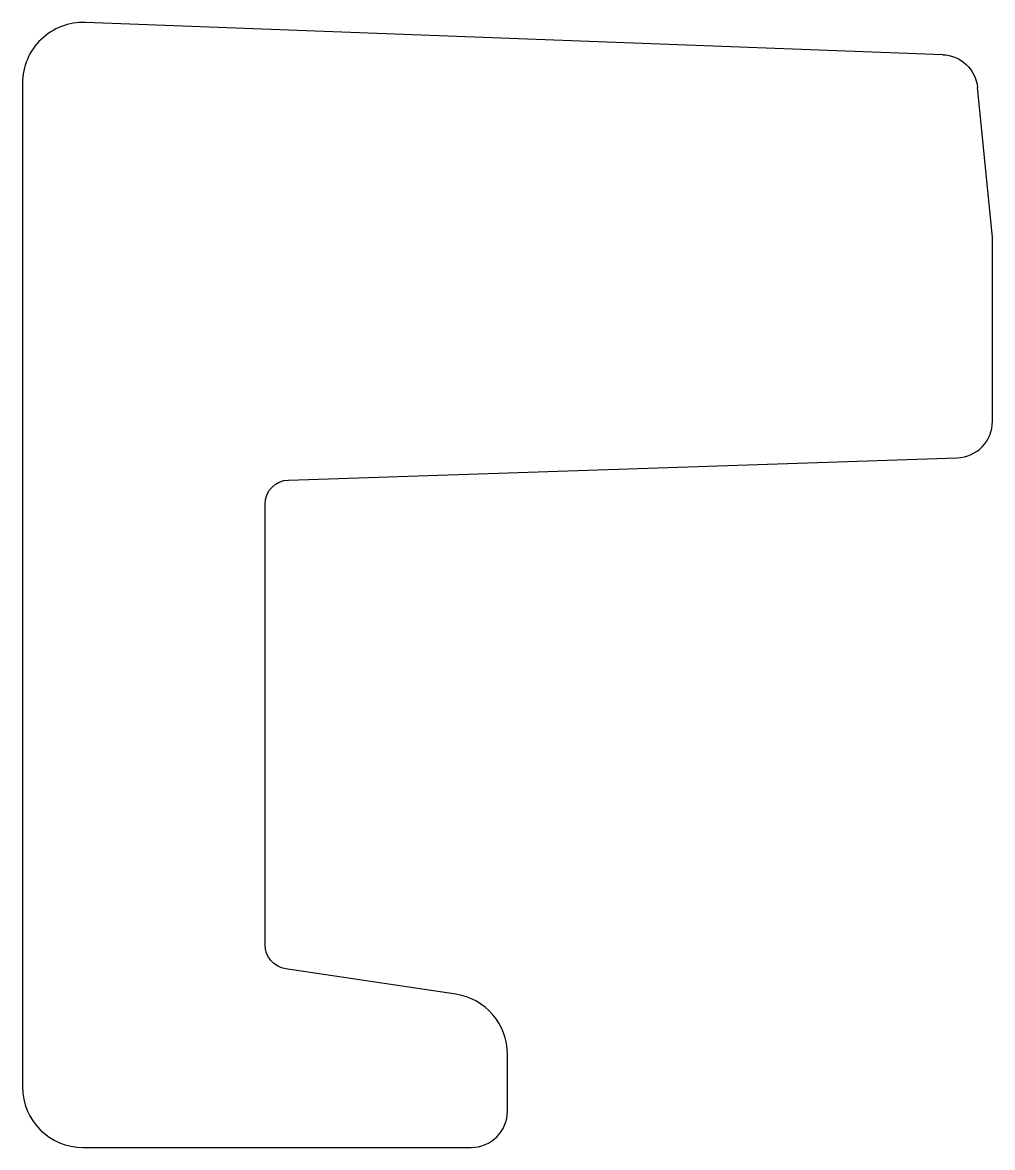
# Model space of a CAD drawing. Header units: metres. Extents: x 0 to 0.08, y -0.035 to 0.0578.
import ezdxf

# ---------------------------------------------------------------- set-up
doc = ezdxf.new("R2010")
doc.units = ezdxf.units.M
doc.header["$MEASUREMENT"] = 0

msp = doc.modelspace()

# ---------------------------------------------------------------- linework, layer by layer
for p, q in [((0.07589140482272579, 0.05515402045744341), (0.005186101269688879, 0.05780546994209326)), ((2.241273191248183e-06, 0.05299634994268454), (-1.268732580865617e-06, -0.03000000004768335)), ((0.07999873126741913, 0.04010827995538748), (0.07876409538612461, 0.05245463876833382)), ((0.07999873126741913, 0.02490166993141211), (0.07999873126741913, 0.04010827995538748)), ((0.02193210126903323, 0.02006444997787512), (0.0770986712693837, 0.02190332998037375)), ((0.01999873126741913, -0.01827762006521189), (0.01999873126741913, 0.01806555993557013)), ((0.0357404312684801, -0.02236126004457438), (0.0217020512714651, -0.02025550006628)), ((0.03999873126741914, -0.03200000004768335), (0.03999873126741914, -0.02730594002008402)), ((0.004998731267419135, -0.03500000004768335), (0.01999873126741913, -0.03500000004768335)), ((0.01999873126741913, -0.03500000004768335), (0.03699873126741914, -0.03500000004768335))]:
    msp.add_line(p, q)
for centre, radius, start, end in [((0.004998731267419135, 0.05280898196697272), 0.005000000000000001, 87.85237500000001, 180), ((0.07699873126741914, 0.02490166617631949), 0.003, 271.9091527777778, 5.088887490341627e-14), ((0.03499873126741913, -0.02730593972206079), 0.005000000000000002, 5.088887490341627e-14, 81.4692694444445), ((0.004998731267419135, -0.03000000004768335), 0.005, 180, 270), ((0.03699873126741914, -0.03200000004768335), 0.003, 270, 0)]:
    msp.add_arc(centre, radius, start, end)
at = {"extrusion": (0, 0, -1)}
for centre, radius, start, end in [((-0.07577898381549458, 0.05215612761127086), 0.003, 92.14758591496552, 174.2894068625011), ((-0.02199873126741914, 0.01806555528640784), 0.002, 0, 88.0908638888889), ((-0.02199873126741914, -0.01827762465476953), 0.002, 278.5307472222222, 0)]:
    msp.add_arc(centre, radius, start, end, dxfattribs=at)

doc.saveas('drawing.dxf')
